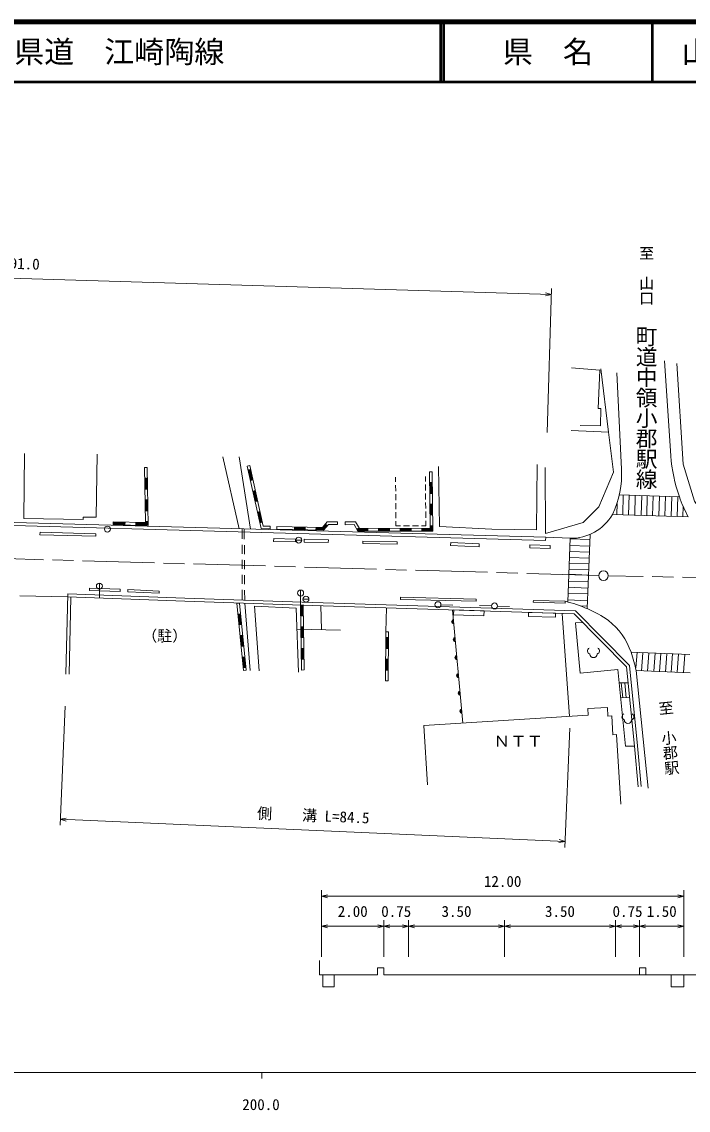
# Model space of a CAD drawing. Units: millimetres, scale not verified. Extents: x 40000 to 680000, y 20000 to 380000.
# Drawn here: x 228004 to 338999, y 198715 to 380000 of the extents above; entities that cross this region are included whole.
import ezdxf
from ezdxf.enums import TextEntityAlignment as Align

# ---------------------------------------------------------------- set-up
doc = ezdxf.new("R2010")
doc.units = ezdxf.units.MM
doc.header["$LTSCALE"] = 1000
doc.linetypes.add('CHAIN', pattern=[18.5, 12, -1.5, 3.5, -1.5])
for name, color, linetype, lineweight in [('M-BGD', 7, 'Continuous', 13), ('M-BMK', 2, 'CHAIN', 13), ('M-BMK-OTRS', 5, 'Continuous', 13), ('M-BMK-SRVR', 3, 'Continuous', 13), ('M-STR-HTXT', 7, 'Continuous', 13), ('M-STR-STRC', 7, 'Continuous', 13), ('M-STR-STRD', 7, 'Continuous', 13), ('M-TTL', 2, 'Continuous', 140), ('M-TTL-BAND', 7, 'Continuous', 13), ('M-TTL-LINE', 7, 'Continuous', 50)]:
    doc.layers.add(name, color=color, linetype=linetype, lineweight=lineweight)
doc.layers.add('M-BGD-HTXT', color=7, linetype='Continuous')
doc.layers.add('M-TTL-TXT', color=7, linetype='Continuous')
doc.styles.add('@ＭＳ ゴシック', font='')
doc.styles.add('ＭＳ ゴシック', font='')
doc.styles.get('@ＭＳ ゴシック').set_extended_font_data('@MS Gothic')
doc.styles.get('ＭＳ ゴシック').set_extended_font_data('MS Gothic')

msp = doc.modelspace()

# ---------------------------------------------------------------- linework, layer by layer
at = {"layer": 'M-BGD'}
for p, q in [((324459, 322175), (325703, 311668)), ((264224, 295566), (261509, 307528)), ((264228, 307567), (266104, 295514)), ((248868, 305770), (248418, 305761)), ((248418, 305761), (248613, 296575)), ((248868, 305770), (249073, 296115)), ((265553, 305992), (265993, 306090)), ((267870, 295576), (265553, 305992)), ((266134, 305452), (265695, 305355)), ((266174, 303617), (265783, 305374)), ((266261, 303637), (265871, 305394)), ((266349, 303656), (265959, 305413)), ((268233, 296015), (265993, 306090)), ((266437, 303676), (266046, 305433)), ((296373, 305058), (295923, 305054)), ((295923, 305054), (296016, 295631)), ((296373, 305058), (296471, 295182)), ((248906, 303971), (248456, 303961)), ((248546, 303963), (248584, 302164)), ((248636, 303965), (248674, 302165)), ((248726, 303967), (248764, 302167)), ((248816, 303969), (248854, 302169)), ((266086, 303598), (266525, 303695)), ((290260, 303348), (290253, 304169)), ((290274, 301848), (290265, 302848)), ((295233, 304287), (295240, 303407)), ((295245, 302907), (295253, 301907)), ((296391, 303259), (295941, 303254)), ((296031, 303255), (296049, 301455)), ((296121, 303256), (296139, 301456)), ((296211, 303257), (296229, 301457)), ((296301, 303258), (296319, 301458)), ((248494, 302162), (248944, 302171)), ((266916, 301938), (266477, 301841)), ((266955, 300103), (266564, 301860)), ((267043, 300123), (266652, 301880)), ((267131, 300142), (266740, 301899)), ((267219, 300162), (266828, 301919)), ((290287, 300348), (290278, 301348)), ((295258, 301407), (295266, 300407)), ((295959, 301454), (296408, 301459)), ((248983, 300372), (248533, 300362)), ((248623, 300364), (248661, 298564)), ((248713, 300366), (248751, 298566)), ((248803, 300368), (248841, 298568)), ((248893, 300370), (248931, 298570)), ((266867, 300084), (267307, 300181)), ((290300, 298848), (290291, 299848)), ((295270, 299907), (295279, 298907)), ((296426, 299659), (295976, 299654)), ((296066, 299655), (296084, 297855)), ((296156, 299656), (296174, 297856)), ((296246, 299657), (296264, 297857)), ((296336, 299658), (296354, 297858)), ((248571, 298562), (249021, 298572)), ((267697, 298424), (267258, 298326)), ((267737, 296589), (267346, 298346)), ((267824, 296608), (267434, 298366)), ((267912, 296628), (267522, 298385)), ((268000, 296648), (267609, 298405)), ((290313, 297348), (290304, 298348)), ((295283, 298407), (295292, 297407)), ((295994, 297854), (296444, 297859)), ((243220, 296241), (243230, 296691)), ((249073, 296115), (243220, 296241)), ((248613, 296575), (243230, 296691)), ((243402, 296687), (243392, 296238)), ((245194, 296289), (243394, 296328)), ((245196, 296379), (243396, 296418)), ((245198, 296469), (243398, 296507)), ((245200, 296559), (243400, 296597)), ((245192, 296199), (245201, 296649)), ((246991, 296160), (247001, 296610)), ((246993, 296250), (248981, 296207)), ((248889, 296299), (246995, 296340)), ((246997, 296430), (248797, 296391)), ((248705, 296483), (246999, 296520)), ((249059, 296772), (248609, 296763)), ((248705, 296483), (248699, 296765)), ((248789, 296767), (248797, 296391)), ((248889, 296299), (248879, 296769)), ((248969, 296770), (248981, 296207)), ((264686, 295553), (264688, 293866)), ((265067, 293853), (265056, 295543)), ((267649, 296569), (268088, 296667)), ((269351, 295530), (267870, 295576)), ((269365, 295980), (268233, 296015)), ((269351, 295530), (269365, 295980)), ((270468, 295509), (270478, 295959)), ((278268, 295329), (270468, 295509)), ((278063, 295784), (270478, 295959)), ((273416, 295891), (273405, 295441)), ((275207, 295490), (273407, 295531)), ((275209, 295580), (273409, 295621)), ((275211, 295669), (273412, 295711)), ((275213, 295759), (273414, 295801)), ((275205, 295400), (275215, 295849)), ((277004, 295358), (277015, 295808)), ((278186, 295511), (277009, 295538)), ((277011, 295628), (278145, 295602)), ((278104, 295693), (277013, 295718)), ((278858, 296726), (278063, 295784)), ((278104, 295693), (278617, 296300)), ((278685, 296242), (278145, 295602)), ((278186, 295511), (278754, 296184)), ((278823, 296126), (278227, 295420)), ((279065, 296273), (278268, 295329)), ((278892, 296068), (278548, 296358)), ((280602, 296702), (278858, 296726)), ((280596, 296252), (279065, 296273)), ((280596, 296252), (280602, 296702)), ((283604, 296704), (281873, 296691)), ((281876, 296241), (281873, 296691)), ((283344, 296252), (281876, 296241)), ((283974, 295150), (283344, 296252)), ((284234, 295601), (283604, 296704)), ((283778, 295493), (284169, 295716)), ((283856, 295537), (284026, 295241)), ((284078, 295331), (283934, 295582)), ((284012, 295627), (284130, 295421)), ((284182, 295511), (284091, 295671)), ((284182, 295511), (285640, 295515)), ((296016, 295631), (284234, 295601)), ((285641, 295155), (285640, 295605)), ((287440, 295609), (287441, 295159)), ((289240, 295524), (287440, 295519)), ((289241, 295164), (289240, 295614)), ((290324, 296027), (290317, 296848)), ((291064, 296027), (290324, 296027)), ((291040, 295618), (291041, 295168)), ((292840, 295533), (291040, 295528)), ((292564, 296027), (291564, 296027)), ((292841, 295173), (292840, 295623)), ((294064, 296027), (293064, 296027)), ((295304, 296027), (294564, 296027)), ((294641, 295177), (294640, 295627)), ((296107, 295541), (294640, 295537)), ((295296, 296907), (295304, 296027)), ((296462, 296059), (296012, 296054)), ((296107, 295541), (296102, 296055)), ((296192, 296056), (296198, 295451)), ((296289, 295361), (296282, 296057)), ((296372, 296058), (296380, 295272)), ((277006, 295448), (278227, 295420)), ((296471, 295182), (283974, 295150)), ((285641, 295245), (284026, 295241)), ((284078, 295331), (285641, 295335)), ((285641, 295425), (284130, 295421)), ((289241, 295434), (287441, 295429)), ((289241, 295344), (287441, 295339)), ((289241, 295254), (287441, 295249)), ((292841, 295443), (291041, 295438)), ((292841, 295353), (291041, 295348)), ((292841, 295263), (291041, 295258)), ((294641, 295447), (296198, 295451)), ((296289, 295361), (294641, 295357)), ((294641, 295267), (296380, 295272)), ((315266, 294148), (315251, 293618)), ((264690, 292866), (264692, 291366)), ((265083, 291353), (265073, 292853)), ((273643, 293671), (274643, 293671)), ((264693, 290366), (264695, 288866)), ((265098, 288853), (265089, 290353)), ((264696, 287866), (264698, 286366)), ((265114, 286353), (265105, 287853)), ((235340, 271354), (235658, 284695)), ((264700, 285366), (264702, 283678)), ((265131, 283664), (265120, 285354)), ((227662, 284384), (235646, 284195)), ((235890, 271341), (236196, 284175)), ((264289, 283191), (263841, 283148)), ((263841, 283148), (264918, 271966)), ((264289, 283191), (265366, 272009)), ((265180, 283162), (266061, 271929)), ((274446, 282860), (274896, 282866)), ((274601, 272036), (274446, 282860)), ((274896, 282841), (274446, 282834)), ((274562, 281036), (274536, 282836)), ((274652, 281037), (274626, 282837)), ((274742, 281038), (274716, 282838)), ((274832, 281040), (274806, 282840)), ((274835, 283832), (275835, 283832)), ((275051, 272042), (274896, 282866)), ((297812, 282906), (299811, 282861)), ((264462, 281400), (264014, 281356)), ((264103, 281365), (264276, 279573)), ((264193, 281374), (264366, 279582)), ((264283, 281382), (264455, 279591)), ((264372, 281391), (264545, 279599)), ((274472, 281035), (274922, 281041)), ((277836, 282750), (277897, 278767)), ((288646, 278406), (288763, 282398)), ((299717, 282044), (301450, 263201)), ((306236, 282719), (304236, 282763)), ((307235, 282692), (309234, 282627)), ((317998, 281454), (319251, 264314)), ((264186, 279565), (264634, 279608)), ((274948, 279241), (274498, 279235)), ((274614, 277436), (274588, 279236)), ((274704, 277438), (274678, 279237)), ((274794, 277439), (274768, 279239)), ((274884, 277440), (274858, 279240)), ((264807, 277816), (264359, 277773)), ((264449, 277782), (264621, 275990)), ((264538, 277790), (264711, 275998)), ((264628, 277799), (264800, 276007)), ((264717, 277807), (264890, 276016)), ((273838, 278863), (281087, 278692)), ((274524, 277435), (274974, 277441)), ((288578, 270233), (288646, 278406)), ((289088, 277429), (288638, 277432)), ((288646, 278406), (289096, 278402)), ((288713, 275632), (288728, 277432)), ((288803, 275631), (288818, 277431)), ((288893, 275630), (288908, 277430)), ((288983, 275630), (288998, 277429)), ((289028, 270229), (289096, 278402)), ((264532, 275981), (264979, 276024)), ((274999, 275642), (274549, 275635)), ((274665, 273837), (274639, 275636)), ((274755, 273838), (274729, 275638)), ((274845, 273839), (274819, 275639)), ((274935, 273840), (274909, 275640)), ((288623, 275633), (289073, 275629)), ((265152, 274233), (264704, 274190)), ((264794, 274198), (264966, 272406)), ((264883, 274207), (265056, 272415)), ((264973, 274215), (265145, 272424)), ((265062, 274224), (265235, 272432)), ((274575, 273835), (275025, 273842)), ((289058, 273829), (288608, 273833)), ((288683, 272032), (288698, 273832)), ((288773, 272031), (288788, 273831)), ((288863, 272030), (288878, 273830)), ((288953, 272030), (288968, 273830)), ((264877, 272398), (265325, 272441)), ((265366, 272009), (264918, 271966)), ((274601, 272036), (275051, 272042)), ((288593, 272033), (289043, 272029)), ((288578, 270233), (289028, 270229)), ((327517, 269871), (328988, 269925)), ((327853, 269883), (328095, 267404)), ((328420, 269904), (328661, 267425)), ((327758, 267392), (329238, 267446)), ((277928, 224259), (277928, 235364)), ((277928, 234364), (278928, 234614)), ((277928, 234364), (338262, 234364)), ((277928, 234364), (278928, 234114)), ((338262, 234364), (337262, 234614)), ((338262, 234364), (337262, 234114)), ((338262, 224259), (338262, 235364)), ((288318, 224259), (288318, 230364)), ((292412, 224259), (292412, 230364)), ((308402, 224259), (308402, 230364)), ((326872, 224259), (326872, 230364)), ((330906, 224259), (330906, 230364)), ((277928, 229364), (278928, 229614)), ((277928, 229364), (288318, 229364)), ((277928, 229364), (278928, 229114)), ((288318, 229364), (287318, 229614)), ((288318, 229364), (287318, 229114)), ((288318, 229364), (289318, 229614)), ((288318, 229364), (292412, 229364)), ((288318, 229364), (289318, 229114)), ((292412, 229364), (291412, 229614)), ((292412, 229364), (291412, 229114)), ((292412, 229364), (293412, 229614)), ((292412, 229364), (308402, 229364)), ((292412, 229364), (293412, 229114)), ((308402, 229364), (307402, 229614)), ((308402, 229364), (307402, 229114)), ((308402, 229364), (309402, 229614)), ((308402, 229364), (326872, 229364)), ((308402, 229364), (309402, 229114)), ((326872, 229364), (325872, 229614)), ((326872, 229364), (325872, 229114)), ((326872, 229364), (327872, 229614)), ((326872, 229364), (330906, 229364)), ((326872, 229364), (327872, 229114)), ((330906, 229364), (329906, 229614)), ((330906, 229364), (329906, 229114)), ((330906, 229364), (331906, 229614)), ((330906, 229364), (338262, 229364)), ((330906, 229364), (331906, 229114)), ((338262, 229364), (337262, 229614)), ((338262, 229364), (337262, 229114)), ((277612, 221244), (287225, 221244)), ((278128, 219243), (278128, 221244)), ((280023, 219243), (280023, 221244)), ((287225, 222434), (288318, 222434)), ((287225, 221244), (287225, 222434)), ((288318, 221244), (288318, 222434)), ((288318, 221244), (343806, 221244)), ((330906, 222434), (331922, 222434)), ((330906, 221244), (330906, 222434)), ((331922, 221244), (331922, 222434)), ((336176, 219243), (336176, 221244)), ((338262, 219243), (338262, 221244)), ((278128, 219243), (280023, 219243)), ((336176, 219243), (338262, 219243))]:
    msp.add_line(p, q, dxfattribs=at)
for points in [[(346648, 293699), (343258, 295475), (340037, 300183), (338161, 306308), (337099, 323087)], [(319560, 322367), (324299, 321967), (324011, 315580), (324459, 315564), (324363, 312683), (321017, 312731)], [(315166, 305782), (315222, 294752), (321525, 296589), (324083, 299218), (326532, 304981), (325703, 311668), (319492, 311924)], [(228470, 308088), (228328, 297256), (238234, 297126), (238239, 297504), (240415, 297475), (240552, 307984)], [(313813, 306235), (313742, 295355), (306308, 295473), (297553, 295922), (297387, 305905)], [(124674, 299666), (149077, 298279), (220675, 296246), (315251, 293618)], [(124704, 300195), (149099, 298809), (220690, 296775), (315266, 294148)], [(235658, 284695), (255184, 283988), (274724, 283351), (320235, 281882), (329200, 272811), (330551, 259413), (331153, 252649)], [(235646, 284195), (255167, 283489), (274708, 282851), (320020, 281388), (328720, 272586), (330053, 259366), (330655, 252604)], [(267521, 271914), (266778, 282679), (273716, 282349), (274090, 271702)], [(321460, 279931), (320250, 279885), (320974, 271531), (327298, 272113), (328541, 259354), (330053, 259366)], [(295557, 252931), (294940, 262794), (322356, 264509), (322287, 265599), (325528, 265801), (325618, 264373), (326252, 264413), (326451, 261232), (327061, 261270), (327786, 249666)], [(277987, 221244), (277612, 221244), (277612, 223660)]]:
    msp.add_lwpolyline(points, dxfattribs=at)
for points in [[(305002, 281873), (299934, 282037), (299908, 281226), (304976, 281063)], [(316896, 281489), (312395, 281635), (312373, 280961), (316874, 280816)]]:
    msp.add_lwpolyline(points, close=True, dxfattribs=at)
for centre in [(242271, 295501), (274143, 293671), (275335, 283832), (297312, 282917), (306735, 282708)]:
    msp.add_circle(centre, 500, dxfattribs=at)
for centre, radius, start, end in [((299951, 280096), 354, 104.05243, 266.45761), ((299951, 280096), 283, 106.27647, 264.23357), ((299951, 280096), 212, 110.0228, 260.48725), ((299951, 280096), 142, 117.73453, 252.77552), ((299951, 280096), 100, 128.05219, 242.45785), ((300225, 277108), 354, 104.05243, 266.45761), ((300225, 277108), 283, 106.27647, 264.23357), ((300225, 277108), 212, 110.0228, 260.48725), ((300225, 277108), 142, 117.73453, 252.77552), ((300225, 277108), 100, 128.05219, 242.45785), ((322754, 275212), 536, 116.08703, 255.33416), ((323683, 275212), 536, 284.66584, 63.91297), ((300500, 274121), 354, 104.05243, 266.45761), ((300500, 274121), 283, 106.27647, 264.23357), ((300500, 274121), 212, 110.0228, 260.48725), ((300500, 274121), 142, 117.73453, 252.77552), ((300500, 274121), 100, 128.05219, 242.45785), ((323218, 274694), 600, 180, 0), ((300775, 271134), 354, 104.05243, 266.45761), ((300775, 271134), 283, 106.27647, 264.23357), ((300775, 271134), 212, 110.0228, 260.48725), ((300775, 271134), 142, 117.73453, 252.77552), ((300775, 271134), 100, 128.05219, 242.45785), ((301050, 268146), 354, 104.05243, 266.45761), ((301050, 268146), 283, 106.27647, 264.23357), ((301050, 268146), 212, 110.0228, 260.48725), ((301050, 268146), 142, 117.73453, 252.77552), ((301050, 268146), 100, 128.05219, 242.45785), ((301325, 265159), 354, 104.05243, 266.45761), ((301325, 265159), 283, 106.27647, 264.23357), ((301325, 265159), 212, 110.0228, 260.48725), ((301325, 265159), 142, 117.73453, 252.77552), ((301325, 265159), 100, 128.05219, 242.45785), ((328501, 264238), 536, 116.08703, 255.33416), ((329429, 264238), 536, 284.66584, 63.91297), ((328965, 263720), 600, 180, 0)]:
    msp.add_arc(centre, radius, start, end, dxfattribs=at)
at = {"layer": 'M-BMK'}
for p, q in [((324087, 287780), (225453, 290585)), ((423999, 285663), (325687, 287741))]:
    msp.add_line(p, q, dxfattribs=at)
at = {"layer": 'M-BMK-OTRS'}
for p, q in [((335066, 323552), (336101, 307700)), ((327882, 305501), (327108, 321522)), ((315266, 294148), (319341, 293969)), ((332324, 252376), (330314, 271935))]:
    msp.add_line(p, q, dxfattribs=at)
for centre, radius, start, end in [((363039, 309781), 27018, 184.41741, 199.20546), ((313007, 304530), 14906, 333.80712, 3.73425), ((357676, 307788), 21299, 198.88844, 208.72546), ((319493, 301917), 7950, 268.90014, 330.06772), ((313554, 262542), 21514, 55.57407, 76.68418), ((318621, 271266), 11478, 18.87608, 51.81297), ((301889, 265799), 29080, 12.18183, 18.4041)]:
    msp.add_arc(centre, radius, start, end, dxfattribs=at)
at = {"layer": 'M-BMK-SRVR'}
msp.add_circle((324887, 287758), 800, dxfattribs=at)
at = {"layer": 'M-STR-HTXT'}
for p, q in [((125646, 340333), (316223, 334588)), ((315529, 311572), (316253, 335588)), ((316223, 334588), (315216, 334369)), ((316223, 334588), (315231, 334868)), ((235240, 266003), (234372, 246175)), ((319306, 262322), (318438, 242494)), ((234415, 247174), (235425, 247380)), ((234415, 247174), (318482, 243493)), ((234415, 247174), (235404, 246880)), ((318482, 243493), (317472, 243287)), ((318482, 243493), (317494, 243786))]:
    msp.add_line(p, q, dxfattribs=at)
at = {"layer": 'M-STR-STRC'}
for p, q in [((327539, 301209), (337525, 300894)), ((328081, 297897), (328185, 301189)), ((329036, 297867), (329140, 301158)), ((330079, 297834), (330183, 301125)), ((331146, 297800), (331250, 301092)), ((332079, 297771), (332183, 301062)), ((333048, 297740), (333152, 301032)), ((334128, 297706), (334232, 300998)), ((335100, 297675), (335204, 300967)), ((336140, 297642), (336244, 300934)), ((327113, 297928), (327170, 299751)), ((337172, 297610), (337276, 300901)), ((338102, 297580), (338156, 299269)), ((326383, 297951), (338999, 297552)), ((319341, 293969), (318923, 283400)), ((319337, 293876), (322615, 293746)), ((322650, 294621), (322161, 282260)), ((319293, 292768), (322571, 292638)), ((319215, 290784), (322493, 290654)), ((319255, 291798), (322533, 291668)), ((319137, 288827), (322415, 288698)), ((319177, 289836), (322455, 289707)), ((240925, 286504), (240925, 284004)), ((319058, 286826), (322336, 286697)), ((319104, 287973), (322381, 287843)), ((274446, 285360), (274446, 282860)), ((318980, 284848), (322258, 284718)), ((319018, 285807), (322296, 285677)), ((318934, 283697), (322212, 283567)), ((320997, 282704), (322176, 282657)), ((329482, 274980), (339247, 274592)), ((330477, 274940), (330283, 272391)), ((331439, 274902), (331211, 271899)), ((332442, 274862), (332214, 271860)), ((333494, 274820), (333265, 271818)), ((334446, 274783), (334217, 271780)), ((335440, 274743), (335212, 271741)), ((336399, 274705), (336171, 271703)), ((337361, 274667), (337133, 271665)), ((338419, 274625), (338191, 271623)), ((330314, 271935), (339338, 271577))]:
    msp.add_line(p, q, dxfattribs=at)
for centre in [(240925, 286004), (274446, 284860)]:
    msp.add_circle(centre, 500, dxfattribs=at)
at = {"layer": 'M-STR-STRD'}
for points in [[(231047, 294978), (240361, 294742), (240350, 294319), (231036, 294555)], [(273576, 293847), (269957, 293910), (269949, 293455), (273568, 293392)], [(275055, 293831), (279067, 293737), (279055, 293250), (275043, 293344)], [(284806, 293509), (290532, 293383), (290523, 292974), (284797, 293100)], [(299451, 293262), (304181, 293042), (304159, 292558), (299428, 292778)], [(312614, 292866), (316012, 292793), (316002, 292299), (312603, 292372)], [(239289, 285690), (244397, 285490), (244381, 285089), (239273, 285288)], [(245666, 285417), (250910, 285176), (250895, 284840), (245650, 285081)], [(291086, 284170), (303673, 283855), (303663, 283474), (291077, 283789)], [(313207, 283635), (318509, 283478), (318500, 283161), (313198, 283318)]]:
    msp.add_lwpolyline(points, close=True, dxfattribs=at)
at = {"layer": 'M-TTL'}
msp.add_line((680000, 380000), (40000, 380000), dxfattribs=at)
at = {"layer": 'M-TTL-BAND'}
for p, q in [((40000, 205000), (579000, 205000)), ((268000, 205000), (268000, 204000))]:
    msp.add_line(p, q, dxfattribs=at)
at = {"layer": 'M-TTL-LINE'}
for p, q in [((297750, 380000), (297750, 370000)), ((298250, 380000), (298250, 370000)), ((333000, 380000), (333000, 370000)), ((40000, 370000), (680000, 370000))]:
    msp.add_line(p, q, dxfattribs=at)

# ---------------------------------------------------------------- texts
at = {"layer": 'M-BGD', "style": 'ＭＳ ゴシック'}
for s, p in [('12.00', (308095, 235364)), ('2.00', (283123, 230364)), ('0.75', (290365, 230364)), ('3.50', (300407, 230364)), ('3.50', (317637, 230364)), ('0.75', (328889, 230364)), ('1.50', (334584, 230364))]:
    msp.add_text(s, height=1833, dxfattribs=at).set_placement(p, align=Align.BOTTOM_CENTER)
at = {"layer": 'M-BGD-HTXT', "style": '@ＭＳ ゴシック'}
for s, rotation, p in [('至', 270, (330575, 341468)), ('山', 270, (330575, 336468)), ('口', 270, (330575, 333968)), ('至', 275.535, (333798, 265571)), ('小', 275.535, (334280, 260594)), ('郡', 275.535, (334521, 258106)), ('駅', 275.535, (334762, 255618))]:
    msp.add_text(s, height=1833, rotation=rotation, dxfattribs=at).set_placement(p, align=Align.BOTTOM_CENTER)
for s, p in [('町', (332022, 327619)), ('道', (332022, 324217)), ('中', (332022, 320816)), ('領', (332022, 317414)), ('小', (332022, 314012)), ('郡', (332022, 310611)), ('駅', (332022, 307209)), ('線', (332022, 303808))]:
    msp.add_text(s, height=2641, rotation=270, dxfattribs=at).set_placement(p, align=Align.MIDDLE_CENTER)
at = {"layer": 'M-BGD-HTXT', "style": 'ＭＳ ゴシック'}
msp.add_text('（駐）', height=1833, dxfattribs=at).set_placement((251810, 277722), align=Align.MIDDLE_CENTER)
at = {"layer": 'M-BGD-HTXT', "style": 'ＭＳ ゴシック', "width": 1.1}
msp.add_text('ＮＴＴ', height=1833, dxfattribs=at).set_placement((310716, 258695), align=Align.BOTTOM_CENTER)
at = {"layer": 'M-STR-HTXT', "style": 'ＭＳ ゴシック'}
for s, rotation, p in [('側\u3000\u3000溝 L=191.0', 358.273, (220964, 338460)), ('側\u3000\u3000溝 L=84.5', 357.493, (276492, 246332))]:
    msp.add_text(s, height=1833, rotation=rotation, dxfattribs=at).set_placement(p, align=Align.BOTTOM_CENTER)
at = {"layer": 'M-TTL-BAND', "style": 'ＭＳ ゴシック'}
msp.add_text('200.0', height=1833, dxfattribs=at).set_placement((267844, 198195), align=Align.BOTTOM_CENTER)
at = {"layer": 'M-TTL-TXT', "style": 'ＭＳ ゴシック'}
msp.add_text('一般県道\u3000江崎陶線', height=3666, dxfattribs=at).set_placement((216734, 375000), align=Align.MIDDLE_LEFT)
for s, p in [('県\u3000名', (315625, 375000)), ('山\u3000口\u3000県', (350375, 375000))]:
    msp.add_text(s, height=3666, dxfattribs=at).set_placement(p, align=Align.MIDDLE_CENTER)

doc.saveas('drawing.dxf')
